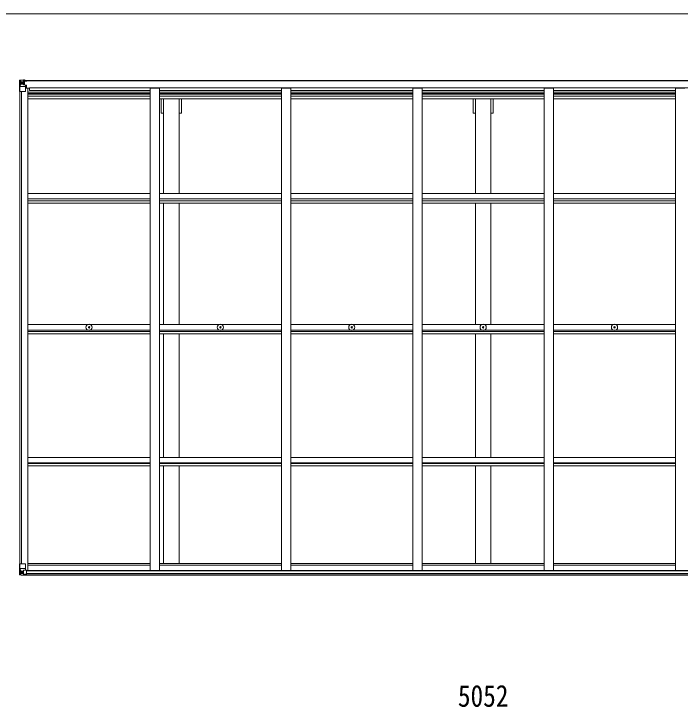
# Model space of a CAD drawing. Units: millimetres at full size, sheet at 1:25; details may follow other scales. Extents: x -6988 to 7066, y -4877 to 4823.
# Drawn here: x -8 to 3624, y 1042 to 4823 of the extents above; entities that cross this region are included whole.
import ezdxf
from ezdxf.enums import TextEntityAlignment as Align

# ---------------------------------------------------------------- set-up
doc = ezdxf.new("R2010")
doc.units = ezdxf.units.MM
doc.header["$LTSCALE"] = 25
for name, color, linetype, lineweight in [('0-1_本体', 4, 'Continuous', 9), ('0-2_部品', 7, 'Continuous', 9), ('0-A_寸法', 6, 'Continuous', 9), ('F-0_240', 7, 'Continuous', 9)]:
    doc.layers.add(name, color=color, linetype=linetype, lineweight=lineweight)
doc.styles.add('ＭＳ ゴシック', font='')
doc.styles.get('ＭＳ ゴシック').set_extended_font_data('MS Gothic')

msp = doc.modelspace()

# ---------------------------------------------------------------- linework, layer by layer
at = {"layer": '0-1_本体'}
for p, q in [((5054.63, 4459.93), (45.63, 4459.93)), ((5054.64, 4457.87), (45.63, 4457.87)), ((24.13, 1824.07), (24.13, 4399.16)), ((33.13, 1824.07), (33.13, 4399.16)), ((33.83, 1824.07), (33.83, 4399.16)), ((56.13, 4417.64), (69.13, 4417.64)), ((69.13, 1787.71), (69.13, 4417.64)), ((735.13, 4395.23), (69.13, 4395.23)), ((69.13, 4388.16), (735.13, 4388.16)), ((76.63, 4404.59), (76.63, 4419.67)), ((76.63, 4419.67), (5023.63, 4419.67)), ((735.13, 4404.59), (76.63, 4404.59)), ((735.13, 4417.64), (785.13, 4417.64)), ((735.13, 1787.71), (735.13, 4417.64)), ((785.13, 1787.71), (785.13, 4417.64)), ((1451.13, 4404.59), (785.13, 4404.59)), ((1451.13, 4395.23), (785.13, 4395.23)), ((785.13, 4388.16), (1451.13, 4388.16)), ((1451.13, 4417.64), (1501.13, 4417.64)), ((1451.13, 1787.71), (1451.13, 4417.64)), ((1501.13, 1787.71), (1501.13, 4417.64)), ((2167.13, 4404.59), (1501.13, 4404.59)), ((2167.13, 4395.23), (1501.13, 4395.23)), ((1501.13, 4388.16), (2167.13, 4388.16)), ((2167.13, 4417.64), (2217.13, 4417.64)), ((2167.13, 1787.71), (2167.13, 4417.64)), ((2217.13, 1787.71), (2217.13, 4417.64)), ((2883.13, 4404.59), (2217.13, 4404.59)), ((2883.13, 4395.23), (2217.13, 4395.23)), ((2217.13, 4388.16), (2883.13, 4388.16)), ((2883.13, 4417.64), (2933.13, 4417.64)), ((2883.13, 1787.71), (2883.13, 4417.64)), ((2933.13, 1787.71), (2933.13, 4417.64)), ((3599.13, 4404.59), (2933.13, 4404.59)), ((3599.13, 4395.23), (2933.13, 4395.23)), ((2933.13, 4388.16), (3599.13, 4388.16)), ((3599.13, 4417.64), (3649.13, 4417.64)), ((3599.13, 1787.71), (3599.13, 4417.64)), ((735.13, 4384.37), (69.13, 4384.37)), ((735.13, 4373.02), (69.13, 4373.02)), ((735.13, 4360.2), (69.13, 4360.2)), ((1451.13, 4384.37), (785.13, 4384.37)), ((1451.13, 4373.02), (785.13, 4373.02)), ((1451.13, 4360.2), (785.13, 4360.2)), ((807.63, 3842.63), (807.63, 4360.2)), ((892.63, 3842.63), (892.63, 4360.2)), ((905.13, 4281.43), (905.13, 4360.2)), ((2167.13, 4384.37), (1501.13, 4384.37)), ((2167.13, 4373.02), (1501.13, 4373.02)), ((2167.13, 4360.2), (1501.13, 4360.2)), ((2883.13, 4384.37), (2217.13, 4384.37)), ((2883.13, 4373.02), (2217.13, 4373.02)), ((2883.13, 4360.2), (2217.13, 4360.2)), ((2507.63, 3842.63), (2507.63, 4360.2)), ((2592.63, 3842.63), (2592.63, 4360.2)), ((2605.13, 4281.43), (2605.13, 4360.2)), ((3599.13, 4384.37), (2933.13, 4384.37)), ((3599.13, 4373.02), (2933.13, 4373.02)), ((3599.13, 4360.2), (2933.13, 4360.2)), ((905.13, 4281.43), (892.63, 4281.43)), ((2605.13, 4281.43), (2592.63, 4281.43)), ((735.13, 3842.33), (69.13, 3842.33)), ((1451.13, 3842.33), (785.13, 3842.33)), ((2167.13, 3842.33), (1501.13, 3842.33)), ((2883.13, 3842.33), (2217.13, 3842.33)), ((3599.13, 3842.33), (2933.13, 3842.33)), ((735.13, 3813.37), (69.13, 3813.37)), ((735.13, 3803.26), (69.13, 3803.26)), ((735.13, 3790.4), (69.13, 3790.4)), ((1451.13, 3813.37), (785.13, 3813.37)), ((1451.13, 3803.26), (785.13, 3803.26)), ((1451.13, 3790.4), (785.13, 3790.4)), ((807.63, 3127.85), (807.63, 3790.67)), ((892.63, 3127.85), (892.63, 3790.67)), ((2167.13, 3813.37), (1501.13, 3813.37)), ((2167.13, 3803.26), (1501.13, 3803.26)), ((2167.13, 3790.4), (1501.13, 3790.4)), ((2883.13, 3813.37), (2217.13, 3813.37)), ((2883.13, 3803.26), (2217.13, 3803.26)), ((2883.13, 3790.4), (2217.13, 3790.4)), ((2507.63, 3127.85), (2507.63, 3790.67)), ((2592.63, 3127.85), (2592.63, 3790.67)), ((3599.13, 3813.37), (2933.13, 3813.37)), ((3599.13, 3803.26), (2933.13, 3803.26)), ((3599.13, 3790.4), (2933.13, 3790.4)), ((735.13, 3127.92), (69.13, 3127.92)), ((1451.13, 3127.92), (785.13, 3127.92)), ((2167.13, 3127.92), (1501.13, 3127.92)), ((2883.13, 3127.92), (2217.13, 3127.92)), ((3599.13, 3127.92), (2933.13, 3127.92)), ((735.13, 3098.49), (69.13, 3098.49)), ((735.13, 3091.28), (69.13, 3091.28)), ((735.13, 3078.31), (69.13, 3078.31)), ((1451.13, 3098.49), (785.13, 3098.49)), ((1451.13, 3091.28), (785.13, 3091.28)), ((1451.13, 3078.31), (785.13, 3078.31)), ((807.63, 2403.94), (807.63, 3078.3)), ((892.63, 2403.94), (892.63, 3078.3)), ((2167.13, 3098.49), (1501.13, 3098.49)), ((2167.13, 3091.28), (1501.13, 3091.28)), ((2167.13, 3078.31), (1501.13, 3078.31)), ((2883.13, 3098.49), (2217.13, 3098.49)), ((2883.13, 3091.28), (2217.13, 3091.28)), ((2883.13, 3078.31), (2217.13, 3078.31)), ((2507.63, 2403.94), (2507.63, 3078.3)), ((2592.63, 2403.94), (2592.63, 3078.3)), ((3599.13, 3098.49), (2933.13, 3098.49)), ((3599.13, 3091.28), (2933.13, 3091.28)), ((3599.13, 3078.31), (2933.13, 3078.31)), ((735.13, 2403.99), (69.13, 2403.99)), ((1451.13, 2403.99), (785.13, 2403.99)), ((2167.13, 2403.99), (1501.13, 2403.99)), ((2883.13, 2403.99), (2217.13, 2403.99)), ((3599.13, 2403.99), (2933.13, 2403.99)), ((735.13, 2374.21), (69.13, 2374.21)), ((735.13, 2370.23), (69.13, 2370.23)), ((735.13, 2357.2), (69.13, 2357.2)), ((1451.13, 2374.21), (785.13, 2374.21)), ((1451.13, 2370.23), (785.13, 2370.23)), ((1451.13, 2357.2), (785.13, 2357.2)), ((807.63, 1824.95), (807.63, 2356.87)), ((892.63, 1824.95), (892.63, 2356.87)), ((2167.13, 2374.21), (1501.13, 2374.21)), ((2167.13, 2370.23), (1501.13, 2370.23)), ((2167.13, 2357.2), (1501.13, 2357.2)), ((2883.13, 2374.21), (2217.13, 2374.21)), ((2883.13, 2370.23), (2217.13, 2370.23)), ((2883.13, 2357.2), (2217.13, 2357.2)), ((2507.63, 1824.95), (2507.63, 2356.87)), ((2592.63, 1824.95), (2592.63, 2356.87)), ((3599.13, 2374.21), (2933.13, 2374.21)), ((3599.13, 2370.23), (2933.13, 2370.23)), ((3599.13, 2357.2), (2933.13, 2357.2)), ((734.55, 1815.82), (68.55, 1815.82)), ((734.82, 1824.95), (68.82, 1824.95)), ((1450.55, 1815.82), (784.55, 1815.82)), ((1450.82, 1824.95), (784.82, 1824.95)), ((2166.55, 1815.82), (1500.55, 1815.82)), ((2166.82, 1824.95), (1500.82, 1824.95)), ((2882.55, 1815.82), (2216.55, 1815.82)), ((2882.82, 1824.95), (2216.82, 1824.95)), ((3598.55, 1815.82), (2932.55, 1815.82)), ((3598.82, 1824.95), (2932.82, 1824.95)), ((60.09, 1787.71), (5040.17, 1787.71)), ((60.63, 1785.36), (5039.63, 1785.36)), ((50.63, 1763.21), (5049.63, 1763.21)), ((50.63, 1762.27), (5049.63, 1762.27)), ((60.63, 1769.7), (5039.63, 1769.7))]:
    msp.add_line(p, q, dxfattribs=at)
for points in [[(807.63, 4281.43), (795.13, 4281.43), (795.13, 4360.2)], [(2507.63, 4281.43), (2495.13, 4281.43), (2495.13, 4360.2)]]:
    msp.add_lwpolyline(points, dxfattribs=at)
at = {"layer": '0-2_部品'}
for p, q in [((44.13, 4462.05), (32.13, 4461.26)), ((50.63, 4462.56), (44.13, 4462.16)), ((44.13, 4436.06), (44.13, 4462.16)), ((50.63, 4461.67), (50.63, 4462.56)), ((22.13, 4459.87), (22.13, 4459.83)), ((23.07, 4460.87), (23.07, 4460.87)), ((23.07, 4460.83), (23.07, 4460.87)), ((32.04, 4461.26), (24.12, 4460.79)), ((24.98, 4459.81), (24.97, 4459.75)), ((24.97, 4399.16), (24.97, 4459.75)), ((25.52, 4426.04), (29.66, 4438.13)), ((25.52, 4426.04), (32.13, 4425.83)), ((28.94, 4456.37), (26.21, 4460.04)), ((29.8, 4452.86), (32.13, 4452.92)), ((29.8, 4439.39), (29.8, 4452.86)), ((32.13, 4439.36), (29.8, 4439.39)), ((32.13, 4452.92), (44.13, 4452.92)), ((32.13, 4439.36), (44.13, 4439.36)), ((32.13, 4439.36), (32.13, 4439.36)), ((32.13, 4425.83), (56.13, 4425.83)), ((37.61, 4445.72), (37.61, 4444.76)), ((43.13, 4452.92), (44.13, 4452.92)), ((44.13, 4461.28), (50.63, 4461.67)), ((45.63, 4456.45), (44.13, 4456.45)), ((45.63, 4452.92), (44.13, 4452.92)), ((45.63, 4439.36), (44.13, 4439.36)), ((44.96, 4435.81), (55.31, 4434.15)), ((44.96, 4435.17), (44.96, 4435.81)), ((55.31, 4433.52), (44.96, 4435.17)), ((50.63, 4460.75), (45.63, 4460.66)), ((46.13, 4456.09), (45.63, 4456.09)), ((49.63, 4451.16), (45.63, 4451.16)), ((49.63, 4442.96), (45.63, 4442.96)), ((45.74, 4454.79), (49.63, 4454.79)), ((46.13, 4457.12), (46.13, 4455.17)), ((54.13, 4457.12), (46.13, 4457.12)), ((54.13, 4457.09), (46.13, 4457.09)), ((56.13, 4455.25), (46.13, 4455.17)), ((46.13, 4455), (46.13, 4455.17)), ((46.13, 4455.17), (46.13, 4455.17)), ((49.63, 4435.06), (49.63, 4455.03)), ((50.63, 4461.16), (50.63, 4461.67)), ((50.63, 4461.16), (50.63, 4460.75)), ((50.63, 4460.75), (50.63, 4459.93)), ((52.63, 4457.87), (52.63, 4457.12)), ((55.31, 4434.15), (55.31, 4433.52)), ((55.58, 4434.07), (59.63, 4434.04)), ((55.63, 4460.36), (55.63, 4459.93)), ((55.93, 4460.36), (55.63, 4460.36)), ((55.93, 4460.36), (57.62, 4459.93)), ((56.13, 4456.86), (61.13, 4456.86)), ((56.13, 4455.25), (56.13, 4456.86)), ((56.13, 4400.16), (56.13, 4433.26)), ((60.63, 4434.03), (59.63, 4434.04)), ((59.63, 4432.31), (60.63, 4432.31)), ((60.63, 4418.24), (60.63, 4434.03)), ((61.13, 4457.87), (61.13, 4456.86)), ((61.13, 4456.86), (62.13, 4456.86)), ((62.13, 4456.86), (62.13, 4457.87)), ((62.13, 4456.86), (62.13, 4455.3)), ((62.13, 4455.18), (62.13, 4455.3)), ((24.97, 4399.16), (55.13, 4399.16)), ((60.63, 4422.16), (56.13, 4422.16)), ((76.63, 4418.24), (56.13, 4418.24)), ((399.89, 3113.71), (400.99, 3113.73)), ((399.89, 3112.71), (400.99, 3112.69)), ((400.99, 3113.73), (401.51, 3113.83)), ((400.99, 3112.69), (401.51, 3112.59)), ((401.61, 3114.35), (401.51, 3113.83)), ((401.61, 3112.08), (401.51, 3112.59)), ((401.63, 3115.46), (401.61, 3114.35)), ((401.63, 3110.97), (401.61, 3112.08)), ((402.63, 3115.46), (402.65, 3114.35)), ((402.63, 3110.97), (402.65, 3112.08)), ((402.65, 3114.35), (402.75, 3113.83)), ((402.65, 3112.08), (402.75, 3112.59)), ((403.27, 3113.73), (402.75, 3113.83)), ((403.27, 3112.69), (402.75, 3112.59)), ((404.38, 3113.71), (403.27, 3113.73)), ((404.38, 3112.71), (403.27, 3112.69)), ((1115.89, 3113.71), (1116.99, 3113.73)), ((1115.89, 3112.71), (1116.99, 3112.69)), ((1116.99, 3113.73), (1117.51, 3113.83)), ((1116.99, 3112.69), (1117.51, 3112.59)), ((1117.61, 3114.35), (1117.51, 3113.83)), ((1117.61, 3112.08), (1117.51, 3112.59)), ((1117.63, 3115.46), (1117.61, 3114.35)), ((1117.63, 3110.97), (1117.61, 3112.08)), ((1118.63, 3115.46), (1118.65, 3114.35)), ((1118.63, 3110.97), (1118.65, 3112.08)), ((1118.65, 3114.35), (1118.75, 3113.83)), ((1118.65, 3112.08), (1118.75, 3112.59)), ((1119.27, 3113.73), (1118.75, 3113.83)), ((1119.27, 3112.69), (1118.75, 3112.59)), ((1120.38, 3113.71), (1119.27, 3113.73)), ((1120.38, 3112.71), (1119.27, 3112.69)), ((1831.89, 3113.71), (1832.99, 3113.73)), ((1831.89, 3112.71), (1832.99, 3112.69)), ((1832.99, 3113.73), (1833.51, 3113.83)), ((1832.99, 3112.69), (1833.51, 3112.59)), ((1833.61, 3114.35), (1833.51, 3113.83)), ((1833.61, 3112.08), (1833.51, 3112.59)), ((1833.63, 3115.46), (1833.61, 3114.35)), ((1833.63, 3110.97), (1833.61, 3112.08)), ((1834.63, 3115.46), (1834.65, 3114.35)), ((1834.63, 3110.97), (1834.65, 3112.08)), ((1834.65, 3114.35), (1834.75, 3113.83)), ((1834.65, 3112.08), (1834.75, 3112.59)), ((1835.27, 3113.73), (1834.75, 3113.83)), ((1835.27, 3112.69), (1834.75, 3112.59)), ((1836.38, 3113.71), (1835.27, 3113.73)), ((1836.38, 3112.71), (1835.27, 3112.69)), ((2547.89, 3113.71), (2548.99, 3113.73)), ((2547.89, 3112.71), (2548.99, 3112.69)), ((2548.99, 3113.73), (2549.51, 3113.83)), ((2548.99, 3112.69), (2549.51, 3112.59)), ((2549.61, 3114.35), (2549.51, 3113.83)), ((2549.61, 3112.08), (2549.51, 3112.59)), ((2549.63, 3115.46), (2549.61, 3114.35)), ((2549.63, 3110.97), (2549.61, 3112.08)), ((2550.63, 3115.46), (2550.65, 3114.35)), ((2550.63, 3110.97), (2550.65, 3112.08)), ((2550.65, 3114.35), (2550.75, 3113.83)), ((2550.65, 3112.08), (2550.75, 3112.59)), ((2551.27, 3113.73), (2550.75, 3113.83)), ((2551.27, 3112.69), (2550.75, 3112.59)), ((2552.38, 3113.71), (2551.27, 3113.73)), ((2552.38, 3112.71), (2551.27, 3112.69)), ((3263.89, 3113.71), (3264.99, 3113.73)), ((3263.89, 3112.71), (3264.99, 3112.69)), ((3264.99, 3113.73), (3265.51, 3113.83)), ((3264.99, 3112.69), (3265.51, 3112.59)), ((3265.61, 3114.35), (3265.51, 3113.83)), ((3265.61, 3112.08), (3265.51, 3112.59)), ((3265.63, 3115.46), (3265.61, 3114.35)), ((3265.63, 3110.97), (3265.61, 3112.08)), ((3266.63, 3115.46), (3266.65, 3114.35)), ((3266.63, 3110.97), (3266.65, 3112.08)), ((3266.65, 3114.35), (3266.75, 3113.83)), ((3266.65, 3112.08), (3266.75, 3112.59)), ((3267.27, 3113.73), (3266.75, 3113.83)), ((3267.27, 3112.69), (3266.75, 3112.59)), ((3268.38, 3113.71), (3267.27, 3113.73)), ((3268.38, 3112.71), (3267.27, 3112.69)), ((22.13, 1824.07), (55.13, 1824.07)), ((22.13, 1763.36), (22.13, 1824.07)), ((24.97, 1824.07), (24.97, 1763.48)), ((56.13, 1823.07), (56.13, 1789.97)), ((25.52, 1797.18), (32.13, 1797.4)), ((25.52, 1797.18), (29.66, 1785.1)), ((32.13, 1783.87), (29.8, 1783.84)), ((29.8, 1783.84), (29.8, 1770.36)), ((32.13, 1797.4), (56.13, 1797.4)), ((32.13, 1783.87), (32.13, 1783.87)), ((44.13, 1783.87), (32.13, 1783.87)), ((36.65, 1777.51), (36.65, 1778.47)), ((44.13, 1787.85), (50.63, 1787.85)), ((44.13, 1787.85), (44.13, 1761.07)), ((55.31, 1789.71), (44.96, 1788.06)), ((44.96, 1788.06), (44.96, 1787.85)), ((47.65, 1787.85), (55.31, 1789.07)), ((50.63, 1787.85), (59.63, 1787.82)), ((55.31, 1789.07), (55.31, 1789.71)), ((60.63, 1786.91), (60.63, 1766.76)), ((23.07, 1762.4), (23.07, 1762.35)), ((32.04, 1761.97), (24.12, 1762.44)), ((24.98, 1763.41), (24.97, 1763.48)), ((28.94, 1766.86), (26.21, 1763.19)), ((29.8, 1770.36), (32.13, 1770.3)), ((32.13, 1770.31), (44.13, 1770.31)), ((44.13, 1761.18), (32.13, 1761.96)), ((50.63, 1760.67), (50.63, 1766.61)), ((59.63, 1766.04), (50.63, 1765.99))]:
    msp.add_line(p, q, dxfattribs=at)
for points in [[(23.07, 4460.87), (32.13, 4461.43), (44.13, 4462.16)], [(22.13, 4459.83), (22.13, 4399.16), (24.97, 4399.16)], [(35.69, 4446.68), (34.73, 4446.68), (34.73, 4447.64), (35.69, 4447.64)], [(36.65, 4448.6), (36.65, 4449.56), (37.61, 4449.56), (37.61, 4448.6)], [(37.61, 4444.76), (36.65, 4444.76), (36.65, 4445.72)], [(38.57, 4447.64), (39.53, 4447.64), (39.53, 4446.68), (38.57, 4446.68)], [(50.63, 4461.16), (45.63, 4461.16), (45.63, 4435.7)], [(46.13, 4456.09), (54.13, 4456.09), (54.13, 4457.87)], [(61.13, 4455.13), (46.13, 4455), (46.13, 4455)], [(56.13, 4455.25), (56.13, 4455.24), (62.13, 4455.3)], [(59.63, 4434.04), (59.63, 4432.31), (56.13, 4432.29)], [(36.65, 1778.47), (37.61, 1778.47), (37.61, 1777.51)], [(23.07, 1762.35), (32.13, 1761.8), (50.63, 1760.67)], [(35.69, 1775.59), (34.73, 1775.59), (34.73, 1776.55), (35.69, 1776.55)], [(37.61, 1774.63), (37.61, 1773.67), (36.65, 1773.67), (36.65, 1774.63)], [(38.57, 1776.55), (39.53, 1776.55), (39.53, 1775.59), (38.57, 1775.59)], [(60.63, 1766.76), (60.62, 1766.65), (50.63, 1766.61)]]:
    msp.add_lwpolyline(points, dxfattribs=at)
for centre, radius in [((37.13, 4447.16), 5.3), ((402.13, 3113.21), 17), ((402.13, 3113.21), 4), ((1118.13, 3113.21), 17), ((1118.13, 3113.21), 4), ((1834.13, 3113.21), 17), ((1834.13, 3113.21), 4), ((2550.13, 3113.21), 17), ((2550.13, 3113.21), 4), ((3266.13, 3113.21), 17), ((3266.13, 3113.21), 4), ((37.13, 1776.07), 5.3)]:
    msp.add_circle(centre, radius, dxfattribs=at)
for centre, radius, start, end in [((23.13, 4459.88), 1, 93.50017, 180.00079), ((23.13, 4459.87), 0.999, 93.4424, 179.95083), ((23.13, 4459.83), 0.999, 93.4424, 179.95083), ((24.28, 4473.48), 12.7, 269.24466, 275.10311), ((26.26, 4459.87), 1.28, 131.17831, 182.45895), ((35.69, 4448.6), 0.96, 270, 0), ((35.69, 4445.72), 0.96, 0, 90), ((38.57, 4448.6), 0.96, 180, 270), ((38.57, 4445.72), 0.96, 90, 180), ((45.07, 4436.74), 0.937, 182.32209, 263.26766), ((45.07, 4436.1), 0.937, 182.32209, 263.26766), ((46.13, 4457.62), 0.5, 179.99802, 269.99691), ((46.13, 4457.59), 0.5, 180.00109, 270.00109), ((46.13, 4454.67), 0.5, 90.52895, 180.04464), ((46.14, 4454.49), 0.513, 91.88028, 181.04707), ((55.2, 4433.22), 0.937, 2.32209, 83.26766), ((55.2, 4432.59), 0.937, 2.32209, 83.26766), ((61.27, 4462.82), 7.69, 268.96999, 276.43426), ((55.13, 4400.16), 1, 270, 0), ((402.13, 3113.21), 2.3, 167.44414, 192.55586), ((402.13, 3113.21), 2.3, 77.44414, 102.55586), ((402.13, 3113.21), 2.3, 257.44414, 282.55586), ((402.13, 3113.21), 2.3, 347.44414, 12.55586), ((1118.13, 3113.21), 2.3, 167.44414, 192.55586), ((1118.13, 3113.21), 2.3, 77.44414, 102.55586), ((1118.13, 3113.21), 2.3, 257.44414, 282.55586), ((1118.13, 3113.21), 2.3, 347.44414, 12.55586), ((1834.13, 3113.21), 2.3, 167.44414, 192.55586), ((1834.13, 3113.21), 2.3, 77.44414, 102.55586), ((1834.13, 3113.21), 2.3, 257.44414, 282.55586), ((1834.13, 3113.21), 2.3, 347.44414, 12.55586), ((2550.13, 3113.21), 2.3, 167.44414, 192.55586), ((2550.13, 3113.21), 2.3, 77.44414, 102.55586), ((2550.13, 3113.21), 2.3, 257.44414, 282.55586), ((2550.13, 3113.21), 2.3, 347.44414, 12.55586), ((3266.13, 3113.21), 2.3, 167.44414, 192.55586), ((3266.13, 3113.21), 2.3, 77.44414, 102.55586), ((3266.13, 3113.21), 2.3, 257.44414, 282.55586), ((3266.13, 3113.21), 2.3, 347.44414, 12.55586), ((55.13, 1823.07), 1, 0, 90), ((35.69, 1777.51), 0.96, 270, 0), ((38.57, 1777.51), 0.96, 180, 270), ((45.07, 1787.12), 0.937, 96.73234, 129.06602), ((55.2, 1790.64), 0.937, 276.73234, 357.67791), ((55.2, 1790.01), 0.937, 276.73234, 357.67791), ((23.13, 1763.4), 0.999, 180.04917, 266.5576), ((23.13, 1763.36), 0.999, 180.04917, 266.5576), ((23.13, 1763.35), 1, 179.99921, 266.49983), ((24.28, 1749.75), 12.7, 84.89689, 90.75534), ((26.26, 1763.36), 1.28, 177.54105, 228.82169), ((35.69, 1774.63), 0.96, 0, 90), ((38.57, 1774.63), 0.96, 90, 180)]:
    msp.add_arc(centre, radius, start, end, dxfattribs=at)
for centre, major_axis, ratio, start_param, end_param in [((224.07, 4473.18), (201, 12.36), 0.060933, 3.1373463, 3.1378449), ((25.07, 4460.95), (2, 0.12), 0.060933, 3.1378449, 4.2119296), ((26.24, 4428.39), (0.85, 2.32), 0.403757, 2.3087461, 3.2744049), ((25.26, 4457.85), (-0.02, 3), 0.466854, 5.5234897, 6.1575023), ((26.93, 4452.78), (0.03, 5), 0.573921, 4.7320603, 5.5159136), ((28.39, 4439.41), (0, 3), 0.468246, 4.2703918, 4.7058971), ((-49.62, 4452.92), (81.75, 0), 0.061163, 0, 0.0007725), ((26.24, 1794.84), (0.85, -2.32), 0.403757, 3.0087805, 3.9744392), ((28.39, 1783.81), (0, -3), 0.468246, 1.5772882, 2.0127935), ((59.63, 1786.91), (1, -0.021), 0.906239, 0.0187047, 1.589501), ((25.07, 1762.28), (2, -0.12), 0.060933, 2.0712557, 3.1453404), ((224.07, 1750.04), (201, -12.36), 0.060933, 3.1453404, 3.145839), ((25.26, 1765.37), (-0.02, -3), 0.466854, 0.125683, 0.7596956), ((26.93, 1770.44), (0.03, -5), 0.573921, 0.7672717, 1.551125), ((-49.62, 1770.31), (81.75, 0), 0.061163, 6.2824128, 6.2831853), ((59.63, 1766.75), (1, 0.012), 0.707053, 4.7036637, 6.124411)]:
    msp.add_ellipse(centre, major_axis=major_axis, ratio=ratio, start_param=start_param, end_param=end_param, dxfattribs=at)
at = {"layer": 'F-0_240', "color": 5}
msp.add_line((-6987.88, 4822.79), (6712.12, 4822.79), dxfattribs=at)

# ---------------------------------------------------------------- texts
at = {"layer": '0-A_寸法', "color": 7, "style": 'ＭＳ ゴシック', "width": 0.85}
msp.add_text('5052', height=119.1, dxfattribs=at).set_placement((2412.63, 1007.89), align=Align.BOTTOM_LEFT)

doc.saveas('drawing.dxf')
